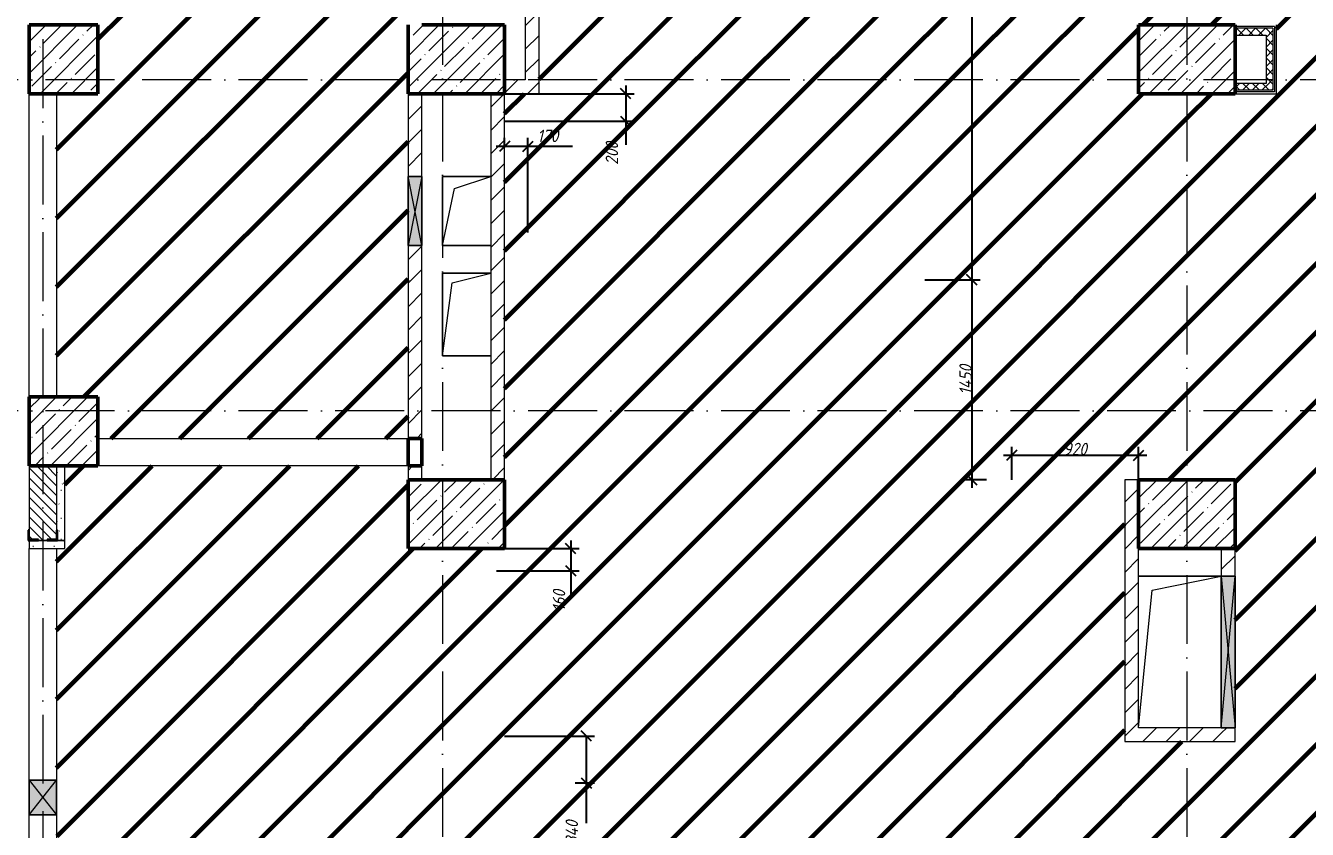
# Model space of a CAD drawing. Header units: millimetres. Extents: x -606178 to 312196, y -19338 to 632709.
# Drawn here: x -190176 to -180876, y 516339 to 522169 of the extents above; entities that cross this region are included whole.
import ezdxf

# ---------------------------------------------------------------- set-up
doc = ezdxf.new("R2010")
doc.units = ezdxf.units.MM
doc.linetypes.add('50_200_ШТРИХ_1Т_ш5_п1_п1_', pattern=[700, 500, -100, 0, -100])
for name, color, linetype, lineweight in [('6.4.3) Окр пт с инж. ПТ2.3', 150, 'Continuous', 60), ('A-____-____-DIMS', 7, 'Continuous', 9), ('A-DETL-GENF-OTLN', 7, 'Continuous', 9), ('A-FLOR-____-OTLN', 7, 'Continuous', 9), ('A-GENM-____-MCUT', 7, 'Continuous', 25), ('A-GENM-____-OTLN', 7, 'Continuous', 9), ('A-GENM-____-OTLN-1', 7, 'Continuous', 25), ('A-GLAZ-____-OTLN', 7, 'Continuous', 9), ('A-WALL-____-MCUT', 7, 'Continuous', 13), ('A-WALL-____-MCUT-1', 7, 'Continuous', 9), ('A-WALL-____-PATT-1', 7, 'Continuous', 9), ('A-WALL-FNSH-MCUT-1', 7, 'Continuous', 9), ('I-WALL-____-OTLN', 7, 'Continuous', 9), ('S-COLS-____-MCUT', 7, 'Continuous', 50), ('S-COLS-____-OTLN', 7, 'Continuous', 9), ('S-GRID-____-OTLN-1', 7, '50_200_ШТРИХ_1Т_ш5_п1_п1_', 9)]:
    doc.layers.add(name, color=color, linetype=linetype, lineweight=lineweight)
doc.layers.add('A-WALL-____-PATT-2', color=7, linetype='Continuous', lineweight=9, true_color=0x787878)
doc.layers.add('A-WALL-____-PATT-3', color=9, linetype='Continuous', lineweight=9, true_color=0x808080)
doc.styles.add('ISOCPEUR_I_7', font='isocpeui.ttf', dxfattribs={"width": 0.9, "height": 90})
doc.dimstyles.new('ISO-1_8_0_9К_СРЕДНИЙ_Кладочные_1', dxfattribs={"dimscale": 304.8, "dimtxt": 89.638306, "dimasz": 0.246063, "dimexe": 0.19685, "dimexo": 0, "dimgap": 0, "dimtad": 1, "dimdec": 3, "dimrnd": 0.001, "dimdsep": 46, "dimtxsty": 'ISOCPEUR_I_7', "dimblk1": 'OBLIQUE', "dimblk2": 'OBLIQUE', "dimsah": 1, "dimcen": 0.09, "dimdle": 0.19685, "dimazin": 0, "dimtfac": 1, "dimtdec": 4, "dimtix": 1, "dimtmove": 0, "dimatfit": 3, "dimfxl": 1, "dimtvp": 1, "dimtolj": 1, "dimtzin": 0, "dimarcsym": 2})
doc.dimstyles.new('ISO-1_8_0_9К_СРЕДНИЙ_Кладочные_2', dxfattribs={"dimscale": 304.8, "dimtxt": 89.638306, "dimasz": 0.246063, "dimexe": 0.19685, "dimexo": 0, "dimgap": 0, "dimtad": 1, "dimdec": 3, "dimrnd": 0.001, "dimdsep": 46, "dimtxsty": 'ISOCPEUR_I_7', "dimblk1": 'OBLIQUE', "dimblk2": 'OBLIQUE', "dimsah": 1, "dimcen": 0.09, "dimdle": 0.19685, "dimazin": 0, "dimtfac": 1, "dimtdec": 4, "dimtix": 1, "dimtmove": 1, "dimatfit": 3, "dimfxl": 1, "dimtvp": 1, "dimtolj": 1, "dimtzin": 0, "dimarcsym": 2})
pattern_1 = [(45, (-264901.3, 451794.26), (-84.85281, 84.85281), [])]
pattern_2 = [(45, (-264901.3, 451794.26), (-35.35534, 35.35534), []), (135, (-264901.3, 451794.26), (-35.35534, -35.35534), [])]
pattern_3 = [(0, (-264901.3, 451794.26), (203.2, 50.8), [3.353, -149.047, 3.353, -149.047, -812.8]), (0, (-264901.3, 451794.26), (203.2, 50.8), [-304.8, 3.353, -301.447, 3.353, -149.047, -355.6]), (0, (-264901.3, 451794.26), (203.2, 50.8), [-762, 3.353, -98.247, 3.353, -250.647]), (120, (-264825.1, 451819.66), (-145.59409, 150.576362), [3.353, -149.047, 3.353, -149.047, -812.8]), (120, (-264825.1, 451819.66), (-145.59409, 150.576362), [-304.8, 3.353, -301.447, 3.353, -149.047, -355.6]), (120, (-264825.1, 451819.66), (-145.59409, 150.576362), [-762, 3.353, -98.247, 3.353, -250.647]), (240, (-264799.7, 451921.26), (-57.60591, -201.376362), [3.353, -149.047, 3.353, -149.047, -812.8]), (240, (-264799.7, 451921.26), (-57.60591, -201.376362), [-304.8, 3.353, -301.447, 3.353, -149.047, -355.6]), (240, (-264799.7, 451921.26), (-57.60591, -201.376362), [-762, 3.353, -98.247, 3.353, -250.647])]

# ---------------------------------------------------------------- blocks, each defined once
blk = doc.blocks.new('BSC_Колонна _Прямоугольная - 500х500-V94-АР1_План отверстий 2 этажа в осях 1-64_Ю-ЯЯ')
at = {"layer": 'S-COLS-____-OTLN'}
h = blk.add_hatch(dxfattribs=at)
h.set_pattern_fill('FP_107', color=256, style=0, pattern_type=2)
h.set_pattern_definition([(45, (-75000, -70131.04), (-114.04925, 114.04925), []), (45, (-74885.95, -70131.04), (-114.04925, 114.04925), [201.613, -40.323, 3.353, -36.97])])
h.paths.add_polyline_path([(-250, -250), (250, -250), (250, 250), (-250, 250), (-250, 8.8)], flags=0)
at = {"layer": 'S-COLS-____-MCUT'}
for p, q in [((250, 250), (-250, 250)), ((-250, 250), (-250, -250)), ((250, -250), (250, 250)), ((-250, -250), (250, -250))]:
    blk.add_line(p, q, dxfattribs=at)
blk = doc.blocks.new('BSC_Колонна _Прямоугольная - 500х700-V129-АР1_План отверстий 2 этажа в осях 1-64_Ю-ЯЯ')
at = {"layer": 'S-COLS-____-OTLN'}
h = blk.add_hatch(dxfattribs=at)
h.set_pattern_fill('FP_142', color=256, style=0, pattern_type=2)
h.set_pattern_definition([(315, (-66831.04, 77850), (114.04925, 114.04925), []), (315, (-66831.04, 77735.95), (114.04925, 114.04925), [201.613, -40.323, 3.353, -36.97])])
h.paths.add_polyline_path([(-250, -350), (250, -350), (250, 350), (-250, 350), (-250, 95.2)], flags=0)
at = {"layer": 'S-COLS-____-MCUT'}
for p, q in [((250, 350), (-250, 350)), ((-250, 350), (-250, -350)), ((250, -350), (250, 350)), ((-250, -350), (250, -350))]:
    blk.add_line(p, q, dxfattribs=at)
blk = doc.blocks.new('BSC_Колонна _Прямоугольная - 500х700-V130-АР1_План отверстий 2 этажа в осях 1-64_Ю-ЯЯ')
at = {"layer": 'S-COLS-____-OTLN'}
h = blk.add_hatch(dxfattribs=at)
h.set_pattern_fill('FP_143', color=256, style=0, pattern_type=2)
h.set_pattern_definition([(315, (-66831.04, 83150), (114.04925, 114.04925), []), (315, (-66831.04, 83035.95), (114.04925, 114.04925), [201.613, -40.323, 3.353, -36.97])])
h.paths.add_polyline_path([(-250, -350), (250, -350), (250, 350), (-250, 350)], flags=0)
at = {"layer": 'S-COLS-____-MCUT'}
for p, q in [((250, 350), (-250, 350)), ((-250, 350), (-250, -350)), ((250, -350), (250, 350)), ((-250, -350), (250, -350))]:
    blk.add_line(p, q, dxfattribs=at)
blk = doc.blocks.new('BSC_Колонна _Прямоугольная - 500х700-V132-АР1_План отверстий 2 этажа в осях 1-64_Ю-ЯЯ')
at = {"layer": 'S-COLS-____-OTLN'}
h = blk.add_hatch(dxfattribs=at)
h.set_pattern_fill('FP_145', color=256, style=0, pattern_type=2)
h.set_pattern_definition([(315, (-70131.04, 77850), (114.04925, 114.04925), []), (315, (-70131.04, 77735.95), (114.04925, 114.04925), [201.613, -40.323, 3.353, -36.97])])
h.paths.add_polyline_path([(-250, 350), (-250, -350), (250, -350), (250, 350), (8.8, 350)], flags=0)
at = {"layer": 'S-COLS-____-MCUT'}
for p, q in [((250, 350), (-250, 350)), ((-250, 350), (-250, -350)), ((250, -350), (250, 250)), ((-250, -350), (250, -350))]:
    blk.add_line(p, q, dxfattribs=at)
blk = doc.blocks.new('BSC_Колонна _Прямоугольная - 500х700-V133-АР1_План отверстий 2 этажа в осях 1-64_Ю-ЯЯ')
at = {"layer": 'S-COLS-____-OTLN'}
h = blk.add_hatch(dxfattribs=at)
h.set_pattern_fill('FP_146', color=256, style=0, pattern_type=2)
h.set_pattern_definition([(315, (-70131.04, 83150), (114.04925, 114.04925), []), (315, (-70131.04, 83035.95), (114.04925, 114.04925), [201.613, -40.323, 3.353, -36.97])])
h.paths.add_polyline_path([(-250, 350), (-250, -350), (250, -350), (250, 350), (8.8, 350)], flags=0)
at = {"layer": 'S-COLS-____-MCUT'}
for p, q in [((250, 350), (-250, 350)), ((-250, 350), (-250, -350)), ((250, -350), (250, 350)), ((-250, -350), (250, -350))]:
    blk.add_line(p, q, dxfattribs=at)
blk = doc.blocks.new('BSC_Колонна _Прямоугольная - 500х500-V144-АР1_План отверстий 2 этажа в осях 1-64_Ю-ЯЯ')
at = {"layer": 'S-COLS-____-OTLN'}
h = blk.add_hatch(dxfattribs=at)
h.set_pattern_fill('FP_157', color=256, style=0, pattern_type=2)
h.set_pattern_definition([(45, (-75000, -67431.04), (-114.04925, 114.04925), []), (45, (-74885.95, -67431.04), (-114.04925, 114.04925), [201.613, -40.323, 3.353, -36.97])])
h.paths.add_polyline_path([(-250, -250), (250, -250), (250, 250), (-250, 250)], flags=0)
at = {"layer": 'S-COLS-____-MCUT'}
for p, q in [((250, 250), (-250, 250)), ((-250, 250), (-250, -250)), ((250, -250), (250, 250)), ((-250, -250), (250, -250))]:
    blk.add_line(p, q, dxfattribs=at)
blk = doc.blocks.new('Фахверк_СКБ_Уголок - 200_3550-28267367-АР1_План отверстий 2 этажа в осях 1-64_Ю-ЯЯ')
at = {"layer": 'A-GENM-____-MCUT'}
for p, q in [((200, 156), (125, 156)), ((125, 156), (125, 81)), ((131, 81), (131, 150)), ((131, 150), (200, 150)), ((200, 150), (200, 156)), ((125, 81), (131, 81)), ((131, 19), (125, 19)), ((125, 19), (125, -56)), ((131, -50), (131, 19)), ((125, -56), (200, -56)), ((200, -50), (131, -50)), ((200, -56), (200, -50))]:
    blk.add_line(p, q, dxfattribs=at)
blk = doc.blocks.new('AR_Отверстие прямоугольное _в плите_ - AR_Отверстие прямоугольное _в плите_-30552540-АР1_План отверстий 2 этажа в осях 1-64_Ю-ЯЯ')
at = {"layer": 'A-GENM-____-OTLN'}
for p, q in [((175, 250), (-175, 250)), ((-175, 250), (-175, -250)), ((-87.5, 162.5), (175, 250)), ((-175, -250), (-87.5, 162.5)), ((-175, -250), (175, -250))]:
    blk.add_line(p, q, dxfattribs=at)
blk = doc.blocks.new('AR_Отверстие прямоугольное _в плите_ - AR_Отверстие прямоугольное _в плите_-30552533-АР1_План отверстий 2 этажа в осях 1-64_Ю-ЯЯ')
at = {"layer": 'A-GENM-____-OTLN'}
for p, q in [((175, 300), (-175, 300)), ((-175, 300), (-175, -300)), ((-105, 230), (175, 300)), ((-175, -300), (-105, 230)), ((-175, -300), (175, -300))]:
    blk.add_line(p, q, dxfattribs=at)
blk = doc.blocks.new('AR_Отверстие прямоугольное _в плите_ - AR_Отверстие прямоугольное _в плите_-30552713-АР1_План отверстий 2 этажа в осях 1-64_Ю-ЯЯ')
at = {"layer": 'A-GENM-____-OTLN'}
for p, q in [((300, 550), (-300, 550)), ((-200, 450), (300, 550)), ((-300, -549.7), (-200, 450))]:
    blk.add_line(p, q, dxfattribs=at)
blk = doc.blocks.new('BSC_Колонна _Прямоугольная1 - 200х100 _металл_-35191705-АР1_План отверстий 2 этажа в осях 1-64_Ю-ЯЯ')
at = {"layer": 'S-COLS-____-MCUT'}
for p, q in [((100, 50), (-100, 50)), ((-100, 50), (-100, -50)), ((100, -50), (100, 50)), ((-100, -50), (100, -50))]:
    blk.add_line(p, q, dxfattribs=at)
blk = doc.blocks.new('AR_Отверстие прямоугольное _в стене__БезПР - AR_Отверстие прямоугольное _в стене__БезПР-36392898-АР1_План отверстий 2 этажа в осях 1-64_Ю-ЯЯ')
at = {"layer": 'A-GLAZ-____-OTLN'}
blk.add_hatch(color=256, dxfattribs=at).paths.add_polyline_path([(125, 100), (-125, 100), (-125, -100), (125, -100)], flags=0)
at = {"layer": 'A-DETL-GENF-OTLN'}
for p, q in [((-125, -100), (-125, 100)), ((-125, 100), (125, 100)), ((125, 100), (-125, -100)), ((-125, 100), (125, -100)), ((125, 100), (-125, 100)), ((-125, 100), (-125, -100)), ((125, 100), (125, -100)), ((125, -100), (125, 100)), ((125, -100), (-125, -100)), ((-125, -100), (125, -100))]:
    blk.add_line(p, q, dxfattribs=at)
blk = doc.blocks.new('AR_Отверстие прямоугольное _в стене__БезПР - AR_Отверстие прямоугольное _в стене__БезПР-36788999-АР1_План отверстий 2 этажа в осях 1-64_Ю-ЯЯ')
at = {"layer": 'A-GLAZ-____-OTLN'}
blk.add_hatch(color=256, dxfattribs=at).paths.add_polyline_path([(-550, -50), (550, -50), (550, 50), (-550, 50)], flags=0)
at = {"layer": 'A-DETL-GENF-OTLN'}
for p, q in [((-550, -50), (-550, 50)), ((-550, 50), (550, 50)), ((550, 50), (-550, -50)), ((-550, 50), (550, -50)), ((550, 50), (-550, 50)), ((-550, 50), (-550, -50)), ((550, 50), (550, -50)), ((550, -50), (550, 50)), ((550, -50), (-550, -50)), ((-550, -50), (550, -50))]:
    blk.add_line(p, q, dxfattribs=at)
at = {"layer": 'A-GLAZ-____-OTLN'}
blk.add_line((550, 50), (-550, 50), dxfattribs=at)
blk = doc.blocks.new('AR_Отверстие прямоугольное _в стене__БезПР - AR_Отверстие прямоугольное _в стене__БезПР-36788837-АР1_План отверстий 2 этажа в осях 1-64_Ю-ЯЯ')
at = {"layer": 'A-GLAZ-____-OTLN'}
blk.add_hatch(color=256, dxfattribs=at).paths.add_polyline_path([(250, -50), (250, 50), (-250, 50), (-250, -50)], flags=0)
at = {"layer": 'A-DETL-GENF-OTLN'}
for p, q in [((-250, -50), (-250, 50)), ((-250, 50), (250, 50)), ((250, 50), (-250, -50)), ((-250, 50), (250, -50)), ((250, 50), (-250, 50)), ((-250, 50), (-250, -50)), ((250, 50), (250, -50)), ((250, -50), (250, 50)), ((250, -50), (-250, -50)), ((-250, -50), (250, -50))]:
    blk.add_line(p, q, dxfattribs=at)
at = {"layer": 'A-GLAZ-____-OTLN'}
blk.add_line((250, 50), (-250, 50), dxfattribs=at)
blk = doc.blocks.new('_Oblique')
at = {"color": 0, "linetype": 'ByBlock', "lineweight": -2}
blk.add_line((-0.5, -0.5), (0.5, 0.5), dxfattribs=at)
blk = doc.blocks.new('*D4799')
at = {"layer": 'A-____-____-DIMS', "color": 0, "lineweight": -2, "transparency": 16777216}
for p, q in [((-186221.1, 518435.3), (-186221.1, 518215.3)), ((-186701.3, 518375.3), (-186161.1, 518375.3)), ((-186760.5, 518215.3), (-186161.1, 518215.3)), ((-186221.1, 518215.3), (-186221.1, 518045.3))]:
    blk.add_line(p, q, dxfattribs=at)
at = {"layer": 'Defpoints', "color": 0, "transparency": 16777216}
for p in [(-186701.3, 518375.3), (-186760.5, 518215.3), (-186221.1, 518215.3)]:
    blk.add_point(p, dxfattribs=at)
at = {"layer": 'A-____-____-DIMS', "color": 0, "lineweight": -2, "transparency": 16777216, "xscale": 75, "yscale": 75, "zscale": 75}
for p, rotation in [((-186221.1, 518375.3), 90), ((-186221.1, 518215.3), 270)]:
    blk.add_blockref('_Oblique', p, dxfattribs=dict(at, rotation=rotation))
at = {"layer": 'A-____-____-DIMS', "color": 0, "transparency": 16777216, "insert": (-186351.2, 517921.2), "char_height": 90, "width": 368.207, "attachment_point": 1, "rotation": 90, "line_spacing_factor": 1.149209, "style": 'ISOCPEUR_I_7'}
blk.add_mtext('\\A1;160', dxfattribs=at)
blk = doc.blocks.new('*D4800')
at = {"layer": 'A-____-____-DIMS', "color": 0, "lineweight": -2, "transparency": 16777216}
for p, q in [((-186761.3, 521294.5), (-186531.3, 521294.5)), ((-186701.3, 521285.4), (-186701.3, 521354.5)), ((-186531.3, 520667.3), (-186531.3, 521354.5)), ((-186531.3, 521294.5), (-186209.5, 521294.5))]:
    blk.add_line(p, q, dxfattribs=at)
at = {"layer": 'Defpoints', "color": 0, "transparency": 16777216}
for p in [(-186701.3, 521285.4), (-186531.3, 521294.5), (-186531.3, 520667.3)]:
    blk.add_point(p, dxfattribs=at)
at = {"layer": 'A-____-____-DIMS', "color": 0, "lineweight": -2, "transparency": 16777216, "xscale": 75, "yscale": 75, "zscale": 75, "rotation": 180}
blk.add_blockref('_Oblique', (-186701.3, 521294.5), dxfattribs=at)
at = {"layer": 'A-____-____-DIMS', "color": 0, "lineweight": -2, "transparency": 16777216, "xscale": 75, "yscale": 75, "zscale": 75}
blk.add_blockref('_Oblique', (-186531.3, 521294.5), dxfattribs=at)
at = {"layer": 'A-____-____-DIMS', "color": 0, "transparency": 16777216, "insert": (-186463.8, 521414.5), "char_height": 90, "width": 368.207, "attachment_point": 1, "line_spacing_factor": 1.149209, "style": 'ISOCPEUR_I_7'}
blk.add_mtext('\\A1;170', dxfattribs=at)
blk = doc.blocks.new('*D5000')
at = {"layer": 'A-____-____-DIMS', "color": 0, "lineweight": -2, "transparency": 16777216}
for p, q in [((-183651.3, 524520.3), (-183251.3, 524520.3)), ((-183311.3, 524580.3), (-183311.3, 520265.3)), ((-183651.3, 520325.3), (-183251.3, 520325.3))]:
    blk.add_line(p, q, dxfattribs=at)
at = {"layer": 'Defpoints', "color": 0, "transparency": 16777216}
for p in [(-183651.3, 524520.3), (-183651.3, 520325.3), (-183311.3, 520325.3)]:
    blk.add_point(p, dxfattribs=at)
at = {"layer": 'A-____-____-DIMS', "color": 0, "lineweight": -2, "transparency": 16777216, "xscale": 75, "yscale": 75, "zscale": 75}
for p, rotation in [((-183311.3, 524520.3), 90), ((-183311.3, 520325.3), 270)]:
    blk.add_blockref('_Oblique', p, dxfattribs=dict(at, rotation=rotation))
at = {"layer": 'A-____-____-DIMS', "color": 0, "transparency": 16777216, "insert": (-183356.3, 522422.8), "char_height": 90, "width": 521.281, "attachment_point": 5, "rotation": 90, "style": 'ISOCPEUR_I_7'}
blk.add_mtext('\\A1;4195', dxfattribs=at)
blk = doc.blocks.new('*D5001')
at = {"layer": 'A-____-____-DIMS', "color": 0, "lineweight": -2, "transparency": 16777216}
for p, q in [((-183311.3, 520385.3), (-183311.3, 518815.3)), ((-183651.3, 520325.3), (-183251.3, 520325.3)), ((-183205.2, 518875.3), (-183371.3, 518875.3))]:
    blk.add_line(p, q, dxfattribs=at)
at = {"layer": 'Defpoints', "color": 0, "transparency": 16777216}
for p in [(-183651.3, 520325.3), (-183311.3, 518875.3), (-183205.2, 518875.3)]:
    blk.add_point(p, dxfattribs=at)
at = {"layer": 'A-____-____-DIMS', "color": 0, "lineweight": -2, "transparency": 16777216, "xscale": 75, "yscale": 75, "zscale": 75}
for p, rotation in [((-183311.3, 520325.3), 90), ((-183311.3, 518875.3), 270)]:
    blk.add_blockref('_Oblique', p, dxfattribs=dict(at, rotation=rotation))
at = {"layer": 'A-____-____-DIMS', "color": 0, "transparency": 16777216, "insert": (-183356.3, 519600.3), "char_height": 90, "width": 521.281, "attachment_point": 5, "rotation": 90, "style": 'ISOCPEUR_I_7'}
blk.add_mtext('\\A1;1450', dxfattribs=at)
blk = doc.blocks.new('*D5002')
at = {"layer": 'A-____-____-DIMS', "color": 0, "lineweight": -2, "transparency": 16777216}
for p, q in [((-183081.3, 519053), (-182041.3, 519053)), ((-183021.3, 518875.3), (-183021.3, 519113)), ((-182101.3, 518875.3), (-182101.3, 519113))]:
    blk.add_line(p, q, dxfattribs=at)
at = {"layer": 'Defpoints', "color": 0, "transparency": 16777216}
for p in [(-182101.3, 519053), (-183021.3, 518875.3), (-182101.3, 518875.3)]:
    blk.add_point(p, dxfattribs=at)
at = {"layer": 'A-____-____-DIMS', "color": 0, "lineweight": -2, "transparency": 16777216, "xscale": 75, "yscale": 75, "zscale": 75, "rotation": 180}
blk.add_blockref('_Oblique', (-183021.3, 519053), dxfattribs=at)
at = {"layer": 'A-____-____-DIMS', "color": 0, "lineweight": -2, "transparency": 16777216, "xscale": 75, "yscale": 75, "zscale": 75}
blk.add_blockref('_Oblique', (-182101.3, 519053), dxfattribs=at)
at = {"layer": 'A-____-____-DIMS', "color": 0, "transparency": 16777216, "insert": (-182561.3, 519098), "char_height": 90, "width": 409.578, "attachment_point": 5, "style": 'ISOCPEUR_I_7'}
blk.add_mtext('\\A1;920', dxfattribs=at)
blk = doc.blocks.new('*D5003')
at = {"layer": 'A-____-____-DIMS', "color": 0, "lineweight": -2, "transparency": 16777216}
for p, q in [((-185821.6, 521735.3), (-185821.6, 521475.3)), ((-186701.3, 521675.3), (-185761.6, 521675.3)), ((-186701.3, 521475.3), (-185761.6, 521475.3)), ((-185821.6, 521475.3), (-185821.6, 521304))]:
    blk.add_line(p, q, dxfattribs=at)
at = {"layer": 'Defpoints', "color": 0, "transparency": 16777216}
for p in [(-186701.3, 521675.3), (-186701.3, 521475.3), (-185821.6, 521475.3)]:
    blk.add_point(p, dxfattribs=at)
at = {"layer": 'A-____-____-DIMS', "color": 0, "lineweight": -2, "transparency": 16777216, "xscale": 75, "yscale": 75, "zscale": 75}
for p, rotation in [((-185821.6, 521675.3), 90), ((-185821.6, 521475.3), 270)]:
    blk.add_blockref('_Oblique', p, dxfattribs=dict(at, rotation=rotation))
at = {"layer": 'A-____-____-DIMS', "color": 0, "transparency": 16777216, "insert": (-185967.6, 521159.2), "char_height": 90, "width": 409.578, "attachment_point": 1, "rotation": 90, "line_spacing_factor": 1.149209, "style": 'ISOCPEUR_I_7'}
blk.add_mtext('\\A1;200', dxfattribs=at)
blk = doc.blocks.new('*D5004')
at = {"layer": 'A-____-____-DIMS', "color": 0, "lineweight": -2, "transparency": 16777216}
for p, q in [((-186701.3, 517015.3), (-186048, 517015.3)), ((-186108, 517015.3), (-186108, 516615.3)), ((-186189.1, 516675.3), (-186048, 516675.3)), ((-186108, 516675.3), (-186108, 516382.9))]:
    blk.add_line(p, q, dxfattribs=at)
at = {"layer": 'Defpoints', "color": 0, "transparency": 16777216}
for p in [(-186701.3, 517015.3), (-186108, 517015.3), (-186189.1, 516675.3)]:
    blk.add_point(p, dxfattribs=at)
at = {"layer": 'A-____-____-DIMS', "color": 0, "lineweight": -2, "transparency": 16777216, "xscale": 75, "yscale": 75, "zscale": 75}
for p, rotation in [((-186108, 517015.3), 90), ((-186108, 516675.3), 270)]:
    blk.add_blockref('_Oblique', p, dxfattribs=dict(at, rotation=rotation))
at = {"layer": 'A-____-____-DIMS', "color": 0, "transparency": 16777216, "insert": (-186258.2, 516229.8), "char_height": 90, "width": 426.127, "attachment_point": 1, "rotation": 90, "line_spacing_factor": 1.149209, "style": 'ISOCPEUR_I_7'}
blk.add_mtext('\\A1;340', dxfattribs=at)

msp = doc.modelspace()

# ---------------------------------------------------------------- hatches: boundary and pattern name
at = {"layer": '6.4.3) Окр пт с инж. ПТ2.3'}
h = msp.add_hatch(dxfattribs=at)
h.set_pattern_fill('ANSI31', color=256, scale=111)
h.paths.add_polyline_path([(-182101.3011, 529475.3011), (-182101.3011, 529975.3011), (-182101.3011, 531475.3011), (-181601.3011, 531475.3011), (-181601.3011, 533475.3011), (-182101.3011, 533475.3011), (-182101.3011, 533975.3011), (-181701.3011, 533975.3011), (-181701.3011, 534800.3011), (-181707.3011, 534800.3011), (-181707.3011, 534875.3011), (-181707.3011, 534881.3011), (-181707.3011, 534950.3011), (-181701.3011, 536575.3011), (-181707.3011, 536575.3011), (-181707.3011, 536650.3011), (-181701.3011, 536975.3011), (-182001.3011, 536975.3011), (-182001.3011, 537225.3011), (-186651.3011, 537225.3011), (-186651.3011, 537219.3011), (-186703.5382, 537219.3011), (-186703.5382, 537125.3011), (-186901.3011, 537125.3011), (-186901.3011, 536975.3011), (-187401.3011, 536975.3011), (-187401.3011, 537125.3011), (-187601.3011, 537125.3011), (-187601.3011, 537225.3011), (-187776.3011, 537225.3011), (-187776.3011, 537219.3011), (-187851.3011, 537219.3011), (-189651.3011, 537225.3011), (-189651.3011, 536975.3011), (-189951.3011, 536975.3011), (-189951.3011, 535675.3011), (-189151.3011, 535675.3011), (-189151.3011, 535575.3011), (-189151.3011, 535525.3011), (-189151.3011, 534175.3011), (-189151.3011, 534125.3011), (-189151.3011, 534025.3011), (-189451.3011, 534025.3011), (-189451.3011, 532175.3011), (-189951.3011, 532175.3011), (-189951.3011, 527625.3011), (-189651.3011, 527625.3011), (-189201.3011, 527625.3011), (-189201.3011, 525725.3011), (-189951.3011, 525725.3011), (-189951.3011, 522175.3011), (-189651.3011, 522175.3011), (-189651.3011, 521675.3011), (-189951.3011, 521675.3011), (-189951.3011, 519475.3011), (-189651.3011, 519475.3011), (-189651.3011, 519175.3011), (-187401.3011, 519175.3011), (-187401.3011, 520575.3011), (-187401.3011, 521075.3011), (-187401.3011, 521675.3011), (-187401.3011, 522175.3011), (-187401.3011, 522675.3011), (-187401.3011, 524225.3011), (-184001.3011, 524225.3011), (-183951.3011, 524225.3011), (-183321.3011, 524225.3011), (-181971.3011, 524225.3011), (-181501.3011, 524225.3011), (-181501.3011, 526775.3011), (-182101.3011, 526775.3011), (-182101.3011, 527125.3011), (-182101.3011, 527625.3011)])
h.paths.add_polyline_path([(-186701.3011, 528425.3011), (-186701.3011, 527625.3011), (-186701.3011, 527125.3011), (-187401.3011, 527125.3011), (-187401.3011, 527625.3011), (-187401.3011, 528425.3011)], flags=16)
h.paths.add_polyline_path([(-186701.3011, 529475.3011), (-187401.3011, 529475.3011), (-187401.3011, 529975.3011), (-187401.3011, 530375.3011), (-186701.3011, 530375.3011), (-186701.3011, 529975.3011)], flags=16)
h.paths.add_polyline_path([(-186801.3011, 528324.9536), (-186801.3011, 527625.3011), (-187301.3011, 527625.3011), (-187301.3011, 528325.3011), (-186800.2586, 528325.3011)], flags=0)
h.paths.add_polyline_path([(-187301.3011, 529975.3011), (-187301.3011, 530275.3011), (-186799.332, 530275.3011), (-186801.3011, 530274.9536), (-186801.3011, 529975.3011)], flags=0)
h.paths.add_polyline_path([(-186701.3011, 533475.3011), (-187401.3011, 533475.3011), (-187401.3011, 533975.3011), (-186701.3011, 533975.3011)], flags=16)
h = msp.add_hatch(dxfattribs=at)
h.set_pattern_fill('ANSI31', color=256, scale=111)
h.paths.add_polyline_path([(-175801.3011, 525875.3011), (-176351.3011, 525875.3011), (-176351.3011, 525975.3011), (-176351.3011, 526125.3011), (-176351.3011, 526375.3011), (-181101.3011, 526375.3011), (-181101.3011, 525525.3011), (-181101.3011, 524125.3011), (-181751.3011, 524125.3011), (-181751.3011, 522175.3011), (-181401.3011, 522175.3011), (-181101.3011, 522175.3011), (-181101.3011, 521775.3011), (-176351.3011, 521775.3011), (-176351.3011, 522175.3011), (-176351.3011, 522375.3011), (-176201.3011, 522375.3011), (-175801.3011, 522375.3011)])
h = msp.add_hatch(dxfattribs=at)
h.set_pattern_fill('ANSI31', color=256, scale=111)
h.paths.add_polyline_path([(-181751.3011, 524125.3011), (-181971.3011, 524125.3011), (-183321.3011, 524125.3011), (-183951.3011, 524125.3011), (-184001.3011, 524125.3011), (-186451.3011, 524125.3011), (-186451.3011, 521775.3011), (-182101.3011, 521775.3011), (-182101.3011, 522175.3011), (-181751.3011, 522175.3011)])
h = msp.add_hatch(dxfattribs=at)
h.set_pattern_fill('ANSI31', color=256, scale=111)
h.paths.add_polyline_path([(-181751.3011, 521675.3011), (-182101.3011, 521675.3011), (-182101.3011, 521775.3011), (-186451.3011, 521775.3011), (-186451.3011, 521675.3011), (-186701.3011, 521675.3011), (-186701.3011, 519375.3011), (-181751.3011, 519375.3011)])
h = msp.add_hatch(dxfattribs=at)
h.set_pattern_fill('ANSI31', color=256, scale=111)
h.paths.add_polyline_path([(-175801.3011, 521675.3011), (-176351.3011, 521675.3011), (-176351.3011, 521775.3011), (-181101.3011, 521775.3011), (-181101.3011, 521675.3011), (-181401.3011, 521675.3011), (-181751.3011, 521675.3011), (-181751.3011, 519375.3011), (-175801.3011, 519375.3011)])
h.paths.add_polyline_path([(-178824.5006, 519809.6378), (-177165.8832, 519809.6378), (-177165.8832, 521009.6378), (-178824.5006, 521009.6378)], flags=24)
h = msp.add_hatch(dxfattribs=at)
h.set_pattern_fill('ANSI31', color=256, scale=111)
h.paths.add_polyline_path([(-182201.3011, 518875.3011), (-182101.3011, 518875.3011), (-181751.3011, 518875.3011), (-181751.3011, 519375.3011), (-186701.3011, 519375.3011), (-186701.3011, 518875.3011), (-186701.3011, 518375.3011), (-187151.3011, 518375.3011), (-187151.3011, 516075.3011), (-186501.3011, 516075.3011), (-185001.3011, 516075.3011), (-185001.3011, 516081.3011), (-184926.3011, 516081.3011), (-184401.3011, 516075.3011), (-183301.3011, 516075.3011), (-181751.3011, 516075.3011), (-181751.3011, 516975.3011), (-182201.3011, 516975.3011)])
h = msp.add_hatch(dxfattribs=at)
h.set_pattern_fill('ANSI31', color=256, scale=111)
h.paths.add_polyline_path([(-175801.3011, 518375.3011), (-176351.3011, 518375.3011), (-176451.3011, 518375.3011), (-176451.3011, 519375.3011), (-181751.3011, 519375.3011), (-181751.3011, 518875.3011), (-181401.3011, 518875.3011), (-181401.3011, 518375.3011), (-181401.3011, 518175.3011), (-181401.3011, 517075.3011), (-181401.3011, 516975.3011), (-181751.3011, 516975.3011), (-181751.3011, 516075.3011), (-180051.3011, 516075.3011), (-180051.3011, 516081.3011), (-179976.3011, 516081.3011), (-175801.3011, 516075.5092)])
h = msp.add_hatch(dxfattribs=at)
h.set_pattern_fill('ANSI31', color=256, scale=111)
h.paths.add_polyline_path([(-187151.3011, 518375.3011), (-187401.3011, 518375.3011), (-187401.3011, 518875.3011), (-187401.3011, 518975.3011), (-189651.3011, 518975.3011), (-189891.3011, 518975.3011), (-189891.3011, 518435.3011), (-189891.3011, 518375.3011), (-189951.3011, 518375.3011), (-189951.3011, 516695.3011), (-189951.3011, 516445.3011), (-189951.3011, 516290.3011), (-189945.3011, 516290.3011), (-189891.3011, 516275.3011), (-189891.3011, 516075.3011), (-187151.3011, 516075.3011)])
at = {"layer": 'A-WALL-____-PATT-1'}
h = msp.add_hatch(dxfattribs=at)
h.set_pattern_fill('FP_4', color=256, style=0, pattern_type=2)
h.set_pattern_definition(pattern_1)
h.paths.add_polyline_path([(-186451.3011, 521675.3011), (-186451.3011, 524125.3011), (-186551.3011, 524125.3011), (-186551.3011, 521675.3011)], flags=0)
h = msp.add_hatch(dxfattribs=at)
h.set_pattern_fill('FP_4', color=256, style=0, pattern_type=2)
h.set_pattern_definition(pattern_1)
h.paths.add_polyline_path([(-186551.3011, 521675.3011), (-186551.3011, 521775.3011), (-186701.3011, 521775.3011), (-186701.3011, 521675.3011)], flags=0)
h = msp.add_hatch(dxfattribs=at)
h.set_pattern_fill('FP_4', color=256, style=0, pattern_type=2)
h.set_pattern_definition(pattern_1)
h.paths.add_polyline_path([(-187401.3011, 518875.3011), (-187301.3011, 518875.3011), (-187301.3011, 518975.3011), (-187401.3011, 518975.3011)], flags=0)
h.paths.add_polyline_path([(-187301.3011, 519175.3011), (-187301.3011, 520575.3011), (-187401.3011, 520575.3011), (-187401.3011, 519175.3011)], flags=0)
h.paths.add_polyline_path([(-187401.3011, 521075.3011), (-187301.3011, 521075.3011), (-187301.3011, 521675.3011), (-187401.3011, 521675.3011)], flags=0)
h = msp.add_hatch(dxfattribs=at)
h.set_pattern_fill('FP_4', color=256, style=0, pattern_type=2)
h.set_pattern_definition(pattern_1)
h.paths.add_polyline_path([(-186701.3011, 518875.3011), (-186701.3011, 521675.3011), (-186801.3011, 521675.3011), (-186801.3011, 518875.3011)], flags=0)
h = msp.add_hatch(dxfattribs=at)
h.set_pattern_fill('FP_6', color=256, style=0, pattern_type=2)
h.set_pattern_definition([(135, (-264901.3, 451794.26), (-35.35534, -35.35534), [])])
h.paths.add_polyline_path([(-189951.3011, 514975.3011), (-189951.3011, 516209.3011), (-190020.3011, 516209.3011), (-190020.3011, 516215.3011), (-190082.3011, 516215.3011), (-190082.3011, 516209.3011), (-190151.3011, 516209.3011), (-190151.3011, 514975.3011)], flags=0)
h.paths.add_polyline_path([(-190020.3011, 518435.3011), (-190020.3011, 518441.3011), (-189951.3011, 518441.3011), (-189951.3011, 518975.3011), (-190151.3011, 518975.3011), (-190151.3011, 518441.3011), (-190082.3011, 518441.3011), (-190082.3011, 518435.3011)], flags=0)
h = msp.add_hatch(dxfattribs=at)
h.set_pattern_fill('FP_4', color=256, style=0, pattern_type=2)
h.set_pattern_definition(pattern_1)
h.paths.add_polyline_path([(-182101.3011, 516975.3011), (-182101.3011, 518875.3011), (-182201.3011, 518875.3011), (-182201.3011, 516975.3011)], flags=0)
h = msp.add_hatch(dxfattribs=at)
h.set_pattern_fill('FP_4', color=256, style=0, pattern_type=2)
h.set_pattern_definition(pattern_1)
h.paths.add_polyline_path([(-181401.3011, 516975.3011), (-181401.3011, 517075.3011), (-181501.3011, 517075.3011), (-181501.3011, 516975.3011)], flags=0)
h.paths.add_polyline_path([(-181501.3011, 518175.3011), (-181401.3011, 518175.3011), (-181401.3011, 518375.3011), (-181501.3011, 518375.3011)], flags=0)
h = msp.add_hatch(dxfattribs=at)
h.set_pattern_fill('FP_4', color=256, style=0, pattern_type=2)
h.set_pattern_definition(pattern_1)
h.paths.add_polyline_path([(-181501.3011, 516975.3011), (-181501.3011, 517075.3011), (-182101.3011, 517075.3011), (-182101.3011, 516975.3011)], flags=0)
at = {"layer": 'A-WALL-____-PATT-2'}
h = msp.add_hatch(dxfattribs=at)
h.set_pattern_fill('FP_165', color=256, style=0, pattern_type=2)
h.set_pattern_definition(pattern_3)
h.paths.add_polyline_path([(-189945.3011, 516075.3011), (-189891.3011, 516075.3011), (-189891.3011, 516215.3011), (-189945.3011, 516215.3011), (-189945.3011, 516140.3011), (-189951.3011, 516140.3011), (-189951.3011, 516075.3011)], flags=0)
h.paths.add_polyline_path([(-189945.3011, 518435.3011), (-189891.3011, 518435.3011), (-189891.3011, 518975.3011), (-189951.3011, 518975.3011), (-189951.3011, 518510.3011), (-189945.3011, 518510.3011), (-189945.3011, 518441.3011)], flags=0)
h = msp.add_hatch(dxfattribs=at)
h.set_pattern_fill('FP_165', color=256, style=0, pattern_type=2)
h.set_pattern_definition(pattern_3)
h.paths.add_polyline_path([(-189945.3011, 518375.3011), (-189891.3011, 518375.3011), (-189891.3011, 518435.3011), (-190151.3011, 518435.3011), (-190151.3011, 518375.3011), (-189951.3011, 518375.3011)], flags=0)
at = {"layer": 'A-WALL-____-PATT-3'}
h = msp.add_hatch(dxfattribs=at)
h.set_pattern_fill('FP_7', color=256, style=0, pattern_type=2)
h.set_pattern_definition(pattern_2)
h.paths.add_polyline_path([(-181176.3011, 522100.3011), (-181176.3011, 522150.3011), (-181401.3011, 522150.3011), (-181401.3011, 522100.3011)], flags=0)
h = msp.add_hatch(dxfattribs=at)
h.set_pattern_fill('FP_7', color=256, style=0, pattern_type=2)
h.set_pattern_definition(pattern_2)
h.paths.add_polyline_path([(-181176.3011, 521750.3011), (-181126.3011, 521750.3011), (-181126.3011, 522150.3011), (-181176.3011, 522150.3011), (-181176.3011, 521934.1498)], flags=0)
h = msp.add_hatch(dxfattribs=at)
h.set_pattern_fill('FP_7', color=256, style=0, pattern_type=2)
h.set_pattern_definition(pattern_2)
h.paths.add_polyline_path([(-181126.3011, 521700.3011), (-181126.3011, 521750.3011), (-181401.3011, 521750.3011), (-181401.3011, 521700.3011)], flags=0)

# ---------------------------------------------------------------- linework, layer by layer
at = {"layer": 'A-FLOR-____-OTLN'}
for p, q in [((-187151.3011, 521075.3011), (-186801.3011, 521075.3011)), ((-187151.3011, 520575.3011), (-187151.3011, 521075.3011)), ((-186801.3011, 520575.3011), (-187151.3011, 520575.3011)), ((-187151.3011, 520372.9353), (-186801.3011, 520372.9353)), ((-187151.3011, 519772.9353), (-187151.3011, 520372.9353)), ((-186801.3011, 519772.9353), (-187151.3011, 519772.9353)), ((-182101.3011, 518174.9536), (-181501.3011, 518174.9536))]:
    msp.add_line(p, q, dxfattribs=at)
at = {"layer": 'A-WALL-____-MCUT'}
for p, q in [((-181126.3011, 522150.3011), (-181401.3011, 522150.3011)), ((-181126.3011, 522150.3011), (-181126.3011, 521700.3011)), ((-181401.3011, 522100.3011), (-181176.3011, 522100.3011)), ((-181176.3011, 522100.3011), (-181176.3011, 521750.3011)), ((-181176.3011, 521750.3011), (-181401.3011, 521750.3011)), ((-181126.3011, 521700.3011), (-181401.3011, 521700.3011)), ((-190151.3011, 518975.3011), (-190151.3011, 518510.3011)), ((-189951.3011, 518975.3011), (-189951.3011, 518510.3011)), ((-190082.3011, 518435.3011), (-190020.3011, 518435.3011))]:
    msp.add_line(p, q, dxfattribs=at)
at = {"layer": 'A-WALL-____-MCUT-1'}
for p, q in [((-181113.8011, 522162.8011), (-181401.3011, 522162.8011)), ((-181113.8011, 522162.8011), (-181113.8011, 521687.8011)), ((-181113.8011, 521687.8011), (-181401.3011, 521687.8011))]:
    msp.add_line(p, q, dxfattribs=at)
at = {"layer": 'A-WALL-FNSH-MCUT-1'}
for p, q in [((-186551.3011, 524125.3011), (-186551.3011, 521775.3011)), ((-186451.3011, 521675.3011), (-186451.3011, 524125.3011)), ((-181101.3011, 521675.3011), (-181101.3011, 522175.3011)), ((-186551.3011, 521775.3011), (-186701.3011, 521775.3011)), ((-187401.3011, 521675.3011), (-187401.3011, 521075.3011)), ((-187301.3011, 521075.3011), (-187301.3011, 521675.3011)), ((-186801.3011, 521675.3011), (-186801.3011, 518875.3011)), ((-186701.3011, 521675.3011), (-186451.3011, 521675.3011)), ((-186701.3011, 518875.3011), (-186701.3011, 521675.3011)), ((-181401.3011, 521675.3011), (-181101.3011, 521675.3011)), ((-187401.3011, 520575.3011), (-187401.3011, 519175.3011)), ((-187301.3011, 519175.3011), (-187301.3011, 520575.3011)), ((-189891.3011, 518435.3011), (-189891.3011, 518975.3011)), ((-187401.3011, 518975.3011), (-187401.3011, 518875.3011)), ((-187301.3011, 518875.3011), (-187301.3011, 518975.3011)), ((-182101.3011, 518875.3011), (-182201.3011, 518875.3011)), ((-182201.3011, 518875.3011), (-182201.3011, 516975.3011)), ((-190151.3011, 518435.3011), (-190151.3011, 518375.3011)), ((-190020.3011, 518435.3011), (-190082.3011, 518435.3011)), ((-189945.3011, 518435.3011), (-189891.3011, 518435.3011)), ((-189891.3011, 518435.3011), (-189945.3011, 518435.3011)), ((-189891.3011, 518375.3011), (-189891.3011, 518435.3011)), ((-190151.3011, 518375.3011), (-189891.3011, 518375.3011)), ((-182101.3011, 517075.3011), (-182101.3011, 518375.3011)), ((-181501.3011, 518375.3011), (-181501.3011, 518175.3011)), ((-181401.3011, 518175.3011), (-181401.3011, 518375.3011)), ((-181501.3011, 517075.3011), (-182101.3011, 517075.3011)), ((-181401.3011, 516975.3011), (-181401.3011, 517075.3011)), ((-182201.3011, 516975.3011), (-181401.3011, 516975.3011))]:
    msp.add_line(p, q, dxfattribs=at)
at = {"layer": 'I-WALL-____-OTLN'}
for p, q in [((-190151.3011, 519475.3011), (-190151.3011, 521675.3011)), ((-189951.3011, 521675.3011), (-189951.3011, 519475.3011)), ((-189651.3011, 519175.3011), (-187401.3011, 519175.3011)), ((-187401.3011, 518975.3011), (-189651.3011, 518975.3011)), ((-190151.3011, 516695.3011), (-190151.3011, 518375.3011)), ((-189951.3011, 518375.3011), (-189951.3011, 516695.3011)), ((-190151.3011, 516275.3011), (-190151.3011, 516445.3011)), ((-189951.3011, 516445.3011), (-189951.3011, 516275.3011))]:
    msp.add_line(p, q, dxfattribs=at)
at = {"layer": 'S-GRID-____-OTLN-1'}
for p, q in [((-187151.3011, 542687.1106), (-187151.3011, 491375.8881)), ((-181751.3011, 542687.1106), (-181751.3011, 491375.8881)), ((-190051.3011, 542374.2366), (-190051.3011, 491625.2377)), ((-160826.8945, 521775.3011), (-215659.2834, 521775.3011)), ((-160826.8945, 519375.3011), (-269570.0713, 519375.3011))]:
    msp.add_line(p, q, dxfattribs=at)

# ---------------------------------------------------------------- block references
at = {"layer": 'A-GENM-____-OTLN'}
for name, p in [('AR_Отверстие прямоугольное _в плите_ - AR_Отверстие прямоугольное _в плите_-30552540-АР1_План отверстий 2 этажа в осях 1-64_Ю-ЯЯ', (-186976.3011, 520825.3011)), ('AR_Отверстие прямоугольное _в плите_ - AR_Отверстие прямоугольное _в плите_-30552533-АР1_План отверстий 2 этажа в осях 1-64_Ю-ЯЯ', (-186976.3011, 520072.9353)), ('AR_Отверстие прямоугольное _в плите_ - AR_Отверстие прямоугольное _в плите_-30552713-АР1_План отверстий 2 этажа в осях 1-64_Ю-ЯЯ', (-181801.3011, 517624.9536))]:
    msp.add_blockref(name, p, dxfattribs=at)
at = {"layer": 'A-GENM-____-OTLN-1', "rotation": 90}
msp.add_blockref('Фахверк_СКБ_Уголок - 200_3550-28267367-АР1_План отверстий 2 этажа в осях 1-64_Ю-ЯЯ', (-190001.3011, 518310.3011), dxfattribs=at)
at = {"layer": 'A-GLAZ-____-OTLN'}
for name, p, rotation in [('AR_Отверстие прямоугольное _в стене__БезПР - AR_Отверстие прямоугольное _в стене__БезПР-36788837-АР1_План отверстий 2 этажа в осях 1-64_Ю-ЯЯ', (-187351.3011, 520825.3011), 269.9999999999994), ('AR_Отверстие прямоугольное _в стене__БезПР - AR_Отверстие прямоугольное _в стене__БезПР-36788999-АР1_План отверстий 2 этажа в осях 1-64_Ю-ЯЯ', (-181451.3011, 517625.3011), 90), ('AR_Отверстие прямоугольное _в стене__БезПР - AR_Отверстие прямоугольное _в стене__БезПР-36392898-АР1_План отверстий 2 этажа в осях 1-64_Ю-ЯЯ', (-190051.3011, 516570.3011), 90)]:
    msp.add_blockref(name, p, dxfattribs=dict(at, rotation=rotation))
at = {"layer": 'S-COLS-____-OTLN'}
for name, p in [('BSC_Колонна _Прямоугольная - 500х500-V94-АР1_План отверстий 2 этажа в осях 1-64_Ю-ЯЯ', (-189901.3011, 521925.3011)), ('BSC_Колонна _Прямоугольная - 500х500-V144-АР1_План отверстий 2 этажа в осях 1-64_Ю-ЯЯ', (-189901.3011, 519225.3011))]:
    msp.add_blockref(name, p, dxfattribs=at)
for name, p, rotation in [('BSC_Колонна _Прямоугольная - 500х700-V132-АР1_План отверстий 2 этажа в осях 1-64_Ю-ЯЯ', (-187051.3011, 521925.3011), 89.9999999999999), ('BSC_Колонна _Прямоугольная - 500х700-V133-АР1_План отверстий 2 этажа в осях 1-64_Ю-ЯЯ', (-181751.3011, 521925.3011), 89.9999999999999), ('BSC_Колонна _Прямоугольная1 - 200х100 _металл_-35191705-АР1_План отверстий 2 этажа в осях 1-64_Ю-ЯЯ', (-187351.3011, 519075.3011), 270.0000000000001), ('BSC_Колонна _Прямоугольная - 500х700-V129-АР1_План отверстий 2 этажа в осях 1-64_Ю-ЯЯ', (-187051.3011, 518625.3011), 89.9999999999999), ('BSC_Колонна _Прямоугольная - 500х700-V130-АР1_План отверстий 2 этажа в осях 1-64_Ю-ЯЯ', (-181751.3011, 518625.3011), 89.9999999999999)]:
    msp.add_blockref(name, p, dxfattribs=dict(at, rotation=rotation))

# ---------------------------------------------------------------- dimensions: what is measured, and where the dimension line sits
at = {"layer": 'A-____-____-DIMS'}
for base, p1, p2, override, picture, middle in [((-183311.2576, 520325.3011), (-183651.3011, 524520.3011), (-183651.3011, 520325.3011), {"dimpost": '<>', "dimfxl": 4195}, '*D5000', (-183356.2576, 522422.8011)), ((-183311.2576, 518875.3011), (-183651.3011, 520325.3011), (-183205.1916, 518875.3011), {"dimpost": '<>', "dimfxl": 1517.07405}, '*D5001', (-183356.2576, 519600.3011))]:
    dim = msp.add_linear_dim(base=base, p1=p1, p2=p2, angle=90, dimstyle='ISO-1_8_0_9К_СРЕДНИЙ_Кладочные_2', override=override, dxfattribs=at)
    dim.commit()
    dim.dimension.update_dxf_attribs({"geometry": picture, "text_midpoint": middle})
for base, p1, p2, override, picture, middle in [((-185821.617, 521475.3011), (-186701.3011, 521675.3011), (-186701.3011, 521475.3011), {"dimpost": '<>', "dimfxl": 200}, '*D5003', (-185907.6488, 521303.9966)), ((-186221.0527, 518215.3011), (-186701.3011, 518375.3011), (-186760.5197, 518215.3011), {"dimpost": '<>', "dimfxl": 170.607295}, '*D4799', (-186291.1914, 518045.286)), ((-186108.0316, 517015.3011), (-186189.1401, 516675.3011), (-186701.3011, 517015.3011), {"dimpost": '<>', "dimfxl": 614.742916}, '*D5004', (-186198.2361, 516382.89))]:
    dim = msp.add_linear_dim(base=base, p1=p1, p2=p2, angle=90, dimstyle='ISO-1_8_0_9К_СРЕДНИЙ_Кладочные_1', override=override, dxfattribs=at)
    dim.commit()
    dim.dimension.update_dxf_attribs({"geometry": picture, "text_midpoint": middle, "dimtype": 160, "text_rotation": 90})
dim = msp.add_linear_dim(base=(-186531.3011, 521294.4578), p1=(-186701.3011, 521285.3618), p2=(-186531.3011, 520667.3278), dimstyle='ISO-1_8_0_9К_СРЕДНИЙ_Кладочные_1', override={"dimpost": '<>', "dimfxl": 640.98824}, dxfattribs=at)
dim.commit()
dim.dimension.update_dxf_attribs({"geometry": '*D4800', "text_midpoint": (-186279.6592, 521294.4578), "dimtype": 160})
dim = msp.add_linear_dim(base=(-182101.3011, 519053.0362), p1=(-183021.3011, 518875.3011), p2=(-182101.3011, 518875.3011), dimstyle='ISO-1_8_0_9К_СРЕДНИЙ_Кладочные_2', override={"dimpost": '<>', "dimfxl": 920}, dxfattribs=at)
dim.commit()
dim.dimension.update_dxf_attribs({"geometry": '*D5002', "text_midpoint": (-182561.3011, 519098.0362)})

doc.saveas('drawing.dxf')
